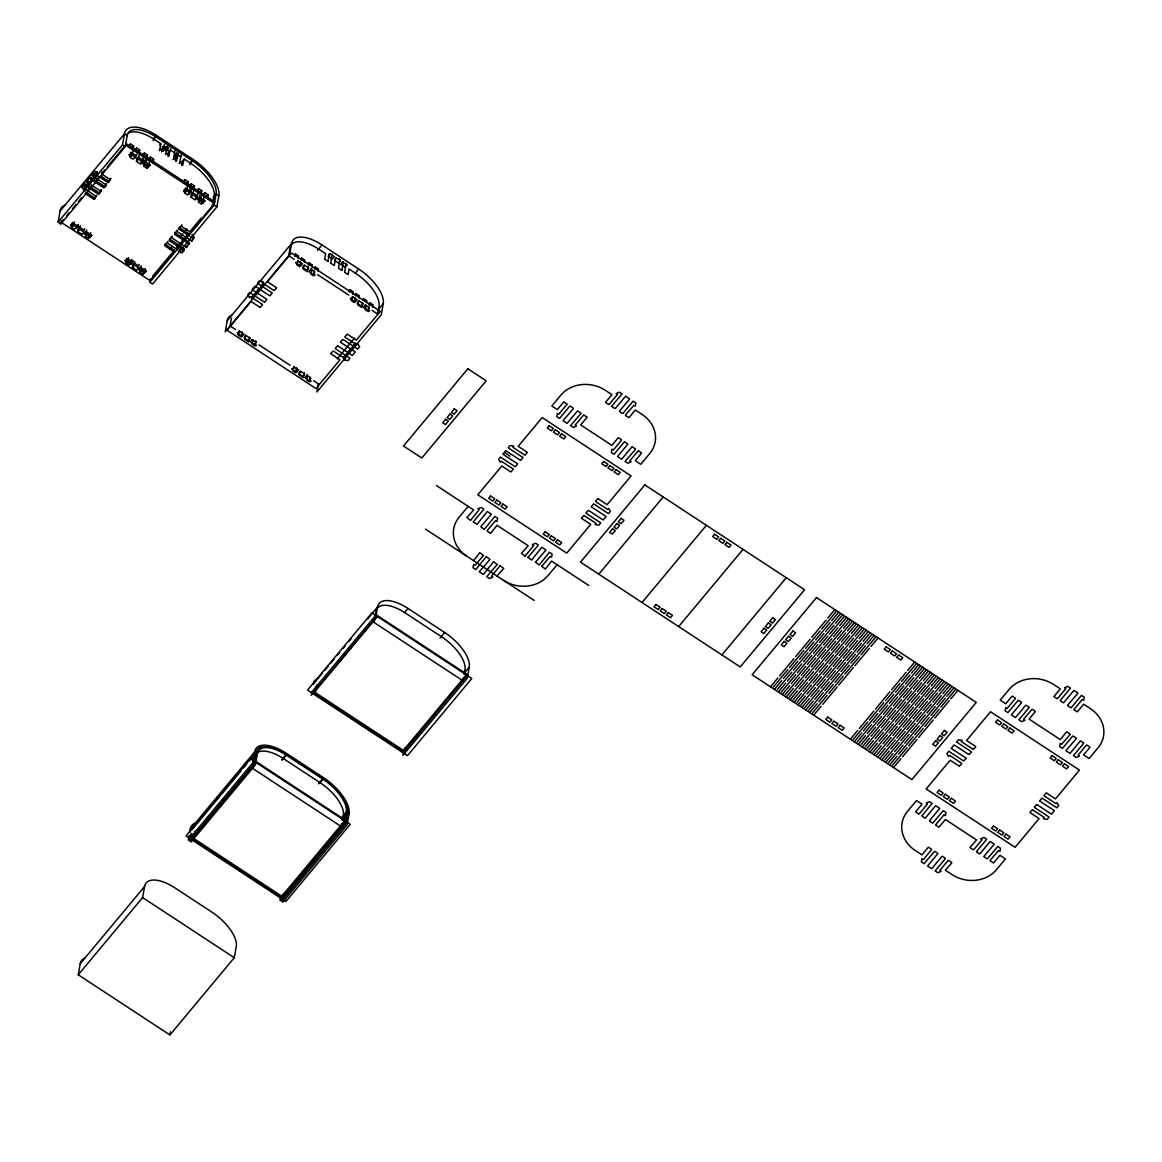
<?xml version="1.0" encoding="UTF-8"?>
<svg xmlns="http://www.w3.org/2000/svg" width="1162" height="1162" viewBox="0 0 1162 1162"><rect width="100%" height="100%" fill="white"/><g stroke="black" fill="none" stroke-linecap="round" stroke-linejoin="round"><path stroke-width="1.5" d="M60.075 211.077L124.436 133.862L127.181 135.663L125.206 146.746L60.845 223.946L58.1 222.145L60.075 211.077A35.412 15.876 39.8 0 1 64.723 205.18M60.845 223.946L61.441 220.62M74.223 221.84L72 225.951L70.621 225.05L72.552 222.726L78.086 226.241L76.155 228.551L76.46 226.895M84.899 187.053L83.635 189.871L81.848 186.908L84.071 182.928L98.61 192.456L98.305 194.127L83.78 184.584L84.071 182.928M83.635 189.871L83.925 188.2M78.086 226.241L78.391 224.586L74.455 229.408L71.695 227.607L70.621 225.05M100.716 191.222L86.191 181.693L89.387 176.551L103.912 186.094L103.621 187.75L89.082 178.222L89.387 176.551M77.883 231.674L79.815 229.35L83.94 232.051L82.008 234.375L77.883 231.674L78.827 226.401M78.188 229.887L80.41 225.907M89.401 181.969L89.111 183.64L92.335 178.469M106.032 184.86L91.507 175.317L93.73 171.337L97.448 171.991L96.185 174.808L107.964 182.536L108.255 180.88L100.891 176.043M91.507 175.317L93.73 171.337M84.579 228.638L84.274 230.308L80.105 227.563M84.376 233.94L84.666 232.284L90.128 236.118L91.798 235.363L86.293 231.63L84.376 233.94L87.15 235.77M96.185 174.808L97.448 171.991M91.798 235.363L88.196 238.428L85.451 236.627L86.598 229.974M90.767 232.705L88.501 236.772L89.866 237.673M110.593 178.396L110.375 179.645L101.53 173.835L101.82 172.179M101.021 189.566L100.818 191.701L98.857 194.054L101.414 190.118M106.279 185.397L106.425 183.669L104.159 187.692L106.439 185.397M58.1 222.145L122.46 144.93L124.436 133.862A35.412 15.876 39.8 0 1 156.405 135.373L193.081 159.441A35.412 15.876 39.8 0 1 218.848 195.826L216.887 206.894L152.527 284.094L149.767 282.293L150.363 278.982M129.679 147.559L130.318 144.001L129.36 145.163M131.829 148.576L133.761 146.252L132.497 153.369L131.117 152.469L129.185 154.778L130.565 155.679L130.856 153.907M135.024 156.638L134.734 158.293L136.956 154.314M143.1 154.183L144.073 153.021L142.505 161.794L140.573 164.118L136.448 161.402L137.072 157.901M136.448 161.402L138.38 159.092L139.004 155.577M145.715 165.498L142.941 163.682L143.231 162.026L146.005 163.842M126.832 259.954L126.542 261.61L128.764 257.644M142.941 163.682L145.163 159.702M144.872 161.373L150.363 165.106L146.761 168.17L144.015 166.369L144.959 161.111M144.015 166.369L145.947 164.06L147.516 155.287L145.584 157.596M148.431 167.415L147.066 166.515L147.4 164.757M125.162 260.84L130.71 264.34L132.642 262.031L127.094 258.516L125.162 260.84L126.251 263.396L128.997 265.197L130.928 262.888L131.553 259.373M130.71 264.34L132.933 260.375L132.642 262.031M132.439 267.463L134.371 265.139L138.496 267.856L136.564 270.165L132.439 267.463L133.064 263.948M132.729 265.677L134.952 261.697M153.064 162.898L153.704 159.339L151.772 161.663M139.12 264.428L138.83 266.098L134.661 263.353M159.877 149.056L160.835 143.71L154.183 139.353A32.042 14.365 39.8 0 0 127.036 134.313M138.917 269.729L139.208 268.073L144.684 271.908L146.354 271.153L140.849 267.42L138.917 269.729L141.691 271.559M146.354 271.153L142.752 274.232L139.992 272.416L141.139 265.764M161.707 151.844L162.651 146.514M163.319 151.307L164.539 144.291M145.308 268.495L143.042 272.562L144.422 273.462M166.064 153.123L167.313 146.092M168.417 148.692L164.249 145.962L162.317 148.271L166.486 151.002L168.708 147.037M167.894 155.94L168.824 150.668M170.756 148.358L168.548 156.536M173.632 158.076L174.881 151.06M177.466 158.221L174.692 156.391L174.997 154.735L177.771 156.55M174.692 156.391L176.914 152.425M175.447 160.893L176.697 153.878M178.323 153.311L176.101 161.489M179.819 162.143L181.083 155.156M165.396 243.933L165.106 245.589L167.226 242.306M165.454 244.616L165.193 246.068L174.039 251.878L150.072 280.638L61.15 222.291L63.431 219.545M167.909 241.522L167.604 243.178L177.917 249.946M181.65 164.931L182.274 161.373L184.206 159.049L190.858 163.421A32.042 14.365 39.8 0 1 214.171 196.334L213.227 201.665M169.739 238.718L169.536 240.854L184.075 250.396L182.143 252.706L178.512 251.544M184.206 159.049L182.289 165.556M171.685 236.467L169.231 240.302M172.252 236.307L171.947 237.963L186.486 247.491L189.682 242.364M175.055 232.342L174.852 234.492L189.377 244.02M184.235 183.349L184.729 179.689M176.9 230.613L174.75 234.012M177.554 229.931L177.263 231.601L191.788 241.13L194.025 237.15L192.34 234.375M174.039 251.878L174.344 250.222L165.498 244.412M185.397 189.696L185.107 191.352L187.038 189.043L191.207 191.774L189.275 194.083L191.047 183.857L189.972 185.15M179.398 227.142L179.195 229.277L189.508 236.046M187.038 189.159L185.659 188.259L183.727 190.583L185.107 191.483L187.038 189.159L188.302 182.042L186.37 184.366M181.214 225.617L178.846 228.725M181.897 224.716L181.606 226.387L190.452 232.182L214.433 203.423L125.496 145.076L107.238 166.994M179.384 250.905L179.689 249.249M181.083 242.132L180.793 243.788L184.003 238.617L182.056 240.955M191.207 191.774L191.498 190.118L189.566 192.427M197.656 189.972L198.615 188.81L197.061 197.584L195.129 199.908L191.004 197.191L191.628 193.691M182.143 252.706L182.434 251.05M185.426 236.917L185.136 238.573L188.346 233.402L186.399 235.741M191.294 195.419L193.517 191.44M193.865 189.624L194.49 186.109L192.558 188.433M184.075 250.396L184.366 248.741L169.841 239.198M186.457 242.088L186.762 240.418M186.486 247.491L186.777 245.836M190.452 232.182L190.757 230.526L201.026 218.195M200.256 201.302L197.482 199.472L197.772 197.816L200.561 199.632M197.482 199.472L199.414 197.162L204.919 200.895L201.316 203.96L198.557 202.159L199.704 195.492M191.788 241.13L194.025 237.15M198.557 202.159L200.489 199.849L201.113 196.334M204.701 192.79L203.539 199.995L201.607 202.304L202.987 203.205M207.606 198.687L208.245 195.129L206.313 197.453M149.767 282.293L214.128 205.093L216.103 194.025A32.042 14.365 39.8 0 0 192.79 161.097L156.115 137.043A32.042 14.365 39.8 0 0 127.181 135.663M80.222 963.705L144.582 886.504A33.727 15.121 39.8 0 1 175.041 887.942L211.716 912.01A33.727 15.121 39.8 0 1 236.264 946.652L234.288 957.72L169.928 1034.935L78.261 974.787L80.222 963.705A33.727 15.121 39.8 0 1 84.652 958.098M231.645 315.134A33.727 15.121 39.8 0 0 227.215 320.741L225.239 331.809L289.599 254.609L291.56 243.541A33.727 15.121 39.8 0 1 322.019 244.979L358.695 269.032A33.727 15.121 39.8 0 1 383.242 303.689L381.267 314.757L316.906 391.972L318.315 384.056M231.485 318.17L230.105 325.926L235.595 329.529M239.241 330.604L238.718 333.552L237.338 332.652L238.428 335.222L241.173 337.024L242.103 331.78M78.261 974.787L142.606 897.572L144.582 886.504M245.356 335.135L244.616 339.275L248.741 341.977L249.569 337.3M252.909 340.103L252.183 344.242L254.928 346.044L256.599 345.288L255.219 344.388L255.829 340.974M189.13 835.493L188.273 840.228L254.609 760.602L346.276 820.764L281.916 897.965L190.248 837.817M189.682 832.326L190.248 829.16A35.412 15.876 39.8 0 1 194.911 823.277M191.062 833.227L189.653 841.128L254.013 763.928L255.989 752.86A33.727 15.121 39.8 0 1 286.448 754.298L323.109 778.366A33.727 15.121 39.8 0 1 347.656 813.008L345.68 824.076L281.335 901.291L282.453 894.958M294.683 256.323L295.119 253.926M192.442 834.127L191.033 842.043L255.393 764.828L257.354 753.76A32.042 14.365 39.8 0 1 286.302 755.126L322.963 779.194A32.042 14.365 39.8 0 1 346.276 812.107L344.315 823.175L279.955 900.39L280.797 895.641M195.332 830.656L193.923 838.557L282.845 896.904L283.412 893.752M297.733 260.811L297.283 263.295L295.918 262.394L296.993 264.951L299.738 266.766L300.58 262.075M298.126 258.56L298.547 256.177M300.958 259.954L301.307 257.993M303.819 265.444L303.18 269.018L307.305 271.719L308.235 266.49M304.386 262.205L304.734 260.244M169.928 1034.935L170.494 1031.769M308.511 264.921L308.729 262.844M293.797 366.393L293.26 369.342L291.894 368.441L292.969 371.012L295.714 372.813L296.659 367.584M311.677 268.742L310.748 273.985L313.493 275.786L315.163 275.031L313.784 274.116L314.321 271.167M311.953 267.173L312.302 265.212M314.699 268.974L315.062 267.013M299.796 371.491L299.157 375.065L303.282 377.781L304.212 372.537M318.127 271.327L318.49 269.264M324.677 258.981L325.621 253.636L318.984 249.278A32.042 14.365 39.8 0 0 290.05 247.913L288.67 255.655L294.16 259.271M307.654 374.803L306.724 380.032L309.47 381.833L311.14 381.078L309.775 380.177L310.298 377.229M328.12 261.232L329.035 253.897M330.865 263.048L331.911 253.926M334.307 265.299L335.702 257.412M338.433 268.001L339.914 259.678M252.633 763.027L254.609 751.959A35.412 15.876 39.8 0 1 286.593 753.47L323.268 777.523A35.412 15.876 39.8 0 1 349.036 813.908L347.06 824.976L282.7 902.191L283.833 895.858M254.463 757.232L252.488 768.3L341.41 826.647L341.977 823.495M343.342 261.929L342.02 270.383M344.62 272.068L345.884 264.951L346.828 265.575M349.239 292.112L349.66 289.716M352.188 297.08L351.839 299.084L350.459 298.184L351.534 300.74L354.294 302.556L355.122 297.864M352.682 294.349L353.103 291.982M355.499 295.744L355.848 293.783M358.361 301.234L357.722 304.807L361.847 307.509L362.689 302.817M358.942 297.995L359.29 296.034M363.154 300.203L363.415 298.736M366.117 305.083L365.289 309.775L368.034 311.576L369.705 310.82L368.339 309.92L368.935 306.507M366.596 302.454L366.858 301.002M369.182 305.185L369.603 302.803M372.61 307.451L373.046 305.054M311.779 692.131L311.213 695.297L375.573 618.082L377.548 607.014A33.727 15.121 39.8 0 1 408.007 608.467L444.683 632.52A33.727 15.121 39.8 0 1 469.216 667.177L467.255 678.245L402.894 755.445L403.461 752.293L467.836 674.919L376.168 614.771L311.808 691.971L403.49 752.134M316.892 684.825L315.483 692.726L404.42 751.073L404.972 747.907M342.543 820.328L343.386 815.579A32.042 14.365 39.8 0 0 320.073 782.665L283.397 758.597A32.042 14.365 39.8 0 0 254.827 755.881M463.536 677.649L462.984 680.816L374.048 622.469L376.023 611.401A32.042 14.365 39.8 0 1 404.957 612.766L441.633 636.82A32.042 14.365 39.8 0 1 464.945 669.748L464.103 674.483M81.848 186.908L83.78 184.584M86.191 181.693L89.082 178.222M66.859 215.435L69.139 212.704M72.567 208.594L75.98 204.483M78.275 201.738L81.689 197.642M87.513 190.655L89.474 188.302M96.199 180.226L99.133 176.711M101.53 173.835L104.958 169.725M131.538 148.17L133.47 145.86L130.681 144.015M135.417 149.361L136.506 148.068M130.565 155.679L132.483 153.253L136.651 155.984M134.937 150.392L136.869 148.082L139.658 149.913L137.726 152.237M71.695 227.607L73.627 225.297L72.552 222.726M132.192 155.025L134.952 156.841L133.02 159.15L130.26 157.349L132.192 155.025L131.117 152.469M138.017 152.629L139.948 150.319M153.399 139.004L156.405 135.373L153.094 140.66M136.753 159.615L138.685 157.306L142.839 160.036L140.922 162.36M145.294 157.19L147.225 154.88L144.422 153.035M159.746 145.018L160.835 143.71M149.288 158.25L150.261 157.088L148.997 164.191L147.066 166.515M85.451 236.627L87.382 234.317M159.209 150.624L160.167 149.462L162.956 151.292M151.597 161.111L153.413 158.933L150.61 157.102M88.196 238.428L90.128 236.118M146.761 168.17L150.363 165.106M165.396 154.677L166.355 153.515L169.158 155.359M168.505 152.338L170.436 150.014L174.605 152.759M172.949 159.644L173.922 158.482L176.711 160.312M179.137 163.697L180.11 162.549L182.899 164.379M190.06 163.058L193.081 159.441L189.769 164.714M183.901 180.952L184.773 179.732M186.094 183.959L188.012 181.65L185.223 179.805M126.542 261.74L128.474 259.416M126.251 263.396L128.169 261.087L127.094 258.516M186.748 190.815L189.493 192.631L187.561 194.94L184.816 193.139L186.748 190.815L185.659 188.259M192.282 188.026L194.199 185.702L191.41 183.872M191.004 197.191L192.936 194.882L197.061 197.584M195.463 198.15L197.395 195.826L193.226 193.095M199.835 192.979L201.767 190.67L198.978 188.84M200.125 193.386L202.057 191.076M203.844 194.039L204.802 192.877M139.992 272.416L141.924 270.107M206.153 196.901L207.954 194.722L205.166 192.892M142.752 274.232L144.684 271.908M201.316 203.96L204.919 200.895M169.841 249.51L171.86 247.099M179.907 237.455L182.913 233.823M184.932 231.412L186.937 229.001M213.082 197.642L216.103 194.025L218.848 195.826M152.643 276.236L174.344 250.222M212.065 204.948L212.791 204.076M190.975 237.004L191.933 235.857L193.72 238.806M227.215 320.741L291.56 243.541M260.419 307.204L262.38 304.851M264.762 302.004L266.723 299.636M270.078 295.627L272.039 293.274M274.421 290.413L276.382 288.06M317.429 250.484L322.019 244.979M355.252 273.172L358.695 269.032M332.971 351.171L330.705 353.466M335.353 348.31L337.314 345.956M342.63 339.594L340.451 341.875M345.012 336.733L346.973 334.38M337.27 358.84L354.512 338.157M378.638 309.208L383.242 303.689M190.248 829.16L254.609 751.959M191.628 830.06L241.042 770.784M243.337 768.024L246.794 763.884M249.089 761.125L255.989 752.86M322.382 673.19L313.188 684.229A33.727 15.121 39.8 0 1 317.618 678.623M324.677 670.445L328.134 666.305M330.429 663.546L333.872 659.406M337.329 655.281L339.624 652.521M343.066 648.381L345.361 645.622M348.818 641.482L351.113 638.722M367.207 619.433L377.548 607.014M252.764 759.28L257.354 753.76M468.155 506.356L459.15 517.163A32.042 27.757 10.1 0 0 466.935 556.308M191.469 839.545L255.829 762.345M313.043 693.714L377.389 616.499M563.541 402.139L557.324 409.59L551.834 405.974L560.839 395.167A32.042 27.757 10.1 0 1 605.3 390.301L611.953 394.673L605.736 402.11M566.983 404.391L558.704 414.311L557.339 413.411L556.772 416.621L559.532 418.436L569.729 406.192M511.178 471.757L513.139 469.39M515.521 466.543L517.482 464.19M520.837 460.167L522.798 457.813M525.18 454.952L527.141 452.599M281.843 759.817L286.448 754.298M404.565 612.592L408.007 608.467M282.279 759.948L286.302 755.126M481.097 526.386L491.395 514.2L487.27 511.483L477.074 524.28L473.181 521.999L483.842 509.232L481.083 507.431L477.785 508.84L479.165 509.74L470.595 520.271M577.296 411.159L567.085 423.389L562.96 420.688L573.476 408.516M487.285 530.438L495.666 520.576L497.031 521.477L497.597 518.252L494.838 516.451L484.365 529.291M583.484 415.212L575.205 425.132L576.584 426.047L573.273 427.456L570.527 425.655L581.029 413.483M586.912 417.478L580.709 424.929L611.88 445.38L618.082 437.929M473.588 560.665L479.79 552.662L483.508 555.538M609.178 404.376L617.458 394.455L616.078 393.555L619.375 392.131L622.135 393.933L611.72 406.104M486.37 556.7L490.001 559.416L479.223 571.777L483.348 574.478L493.589 561.653L497.292 564.558M615.366 408.428L625.563 396.198L629.688 398.9L619.491 411.145M622.934 413.396L633.13 401.151L635.89 402.967L635.323 406.177L633.958 405.277L625.374 415.139M318.519 783.871L323.109 778.366M440.078 638.04L444.683 632.52M319.521 783.319L322.963 779.194M496.958 576.003L503.771 568.392L500.168 565.749M629.121 417.463L635.323 410.012L641.976 414.369A32.042 27.757 10.1 0 1 649.761 453.514L640.756 464.321L635.251 460.718L641.468 453.267M621.525 440.18L613.26 450.101L611.88 449.2L611.328 452.425L614.073 454.226L624.27 441.981M528.187 557.266L538.384 545.022L535.638 543.22L532.327 544.629L533.707 545.53L525.108 556.046M627.712 444.247L617.516 456.477L621.641 459.179L631.837 446.949M583.731 515.71L581.552 518.005M586.113 512.863L588.074 510.51M591.429 506.487L593.39 504.134M597.733 498.919L595.554 501.2M638.025 451.001L629.76 460.936L631.126 461.837L627.829 463.246L625.069 461.445L635.585 449.273M342.267 816.93L346.276 812.107M341.918 819.907L347.656 813.008M464.626 672.682L469.216 667.177M345.012 818.745L349.036 813.908M557.092 564.703L548.072 575.51A32.042 27.757 10.1 0 1 503.611 580.375M280.391 897.892L344.751 820.692M401.965 752.061L466.311 674.846M598.822 574.173L663.182 496.958M642.034 602.512L706.38 525.311M678.695 626.579L743.055 549.365M721.892 654.932L786.253 577.717M770.493 686.815L777.886 677.925M779.499 676.008L793.98 658.636M795.592 656.704L810.074 639.332M811.672 637.401L826.153 620.029M827.765 618.097L834.853 609.6M773.413 686.945L787.894 669.573M789.506 667.642L803.988 650.27M805.6 648.338L820.082 630.966M821.679 629.034L836.161 611.662M774.415 689.386L781.823 680.511M783.42 678.579L797.902 661.207M799.514 659.275L813.996 641.903M815.608 639.971L830.089 622.6M831.702 620.668L838.775 612.185M777.349 689.516L791.83 672.144M793.428 670.213L807.91 652.841M809.522 650.909L824.003 633.537M825.616 631.605L840.097 614.233M778.351 691.971L785.744 683.082M787.357 681.15L801.838 663.778M803.45 661.846L817.917 644.474M819.53 642.557L834.011 625.185M835.623 623.253L842.697 614.756M781.271 692.087L795.752 674.715M797.364 672.798L811.846 655.426M813.458 653.494L827.925 636.122M829.537 634.191L844.019 616.819M782.273 694.542L789.666 685.667M791.278 683.735L805.76 666.363M807.372 664.432L821.854 647.06M823.466 645.128L837.947 627.756M839.545 625.824L846.633 617.327M785.207 694.673L799.674 677.301M801.286 675.369L815.768 657.997M817.38 656.065L831.861 638.693M833.474 636.761L847.955 619.39M786.195 697.113L793.602 688.238M795.215 686.306L809.696 668.934M811.294 667.003L825.775 649.631M827.388 647.699L841.869 630.327M843.481 628.41L850.555 619.912M789.129 697.244L803.61 679.872M805.222 677.94L819.704 660.568M821.302 658.651L835.783 641.279M837.395 639.347L851.877 621.975M790.131 699.698L797.524 690.809M799.136 688.892L813.618 671.52M815.23 669.588L829.712 652.216M831.309 650.284L845.791 632.912M847.403 630.981L854.477 622.483M793.05 699.829L807.532 682.457M809.144 680.525L823.626 663.153M825.238 661.222L839.719 643.85M841.317 641.918L855.798 624.546M794.053 702.269L801.46 693.394M803.058 691.463L817.54 674.091M819.152 672.159L833.633 654.787M835.246 652.855L849.727 635.483M851.325 633.551L858.413 625.069M796.987 702.4L811.468 685.028M813.066 683.096L827.547 665.724M829.16 663.792L843.641 646.421M845.253 644.503L859.735 627.131M797.974 704.855L805.382 695.965M806.994 694.034L821.476 676.662M823.074 674.744L837.555 657.372M839.167 655.441L853.649 638.069M855.261 636.137L862.335 627.64M800.908 704.985L815.39 687.613M817.002 685.682L831.484 668.31M833.081 666.378L847.563 649.006M849.175 647.074L863.656 629.702M801.911 707.426L809.304 698.551M810.916 696.619L825.398 679.247M827.01 677.315L841.491 659.943M843.104 658.012L857.571 640.64M859.183 638.708L866.271 630.211M804.83 707.556L819.312 690.184M820.924 688.253L835.405 670.881M837.018 668.949L851.499 651.577M853.111 649.645L867.578 632.273M805.832 709.997L813.24 701.122M814.852 699.19L829.319 681.818M830.932 679.886L845.413 662.514M847.025 660.597L861.507 643.225M863.119 641.293L870.193 632.796M808.767 710.127L823.248 692.755M824.86 690.838L839.327 673.466M840.939 671.534L855.421 654.162M857.033 652.231L871.515 634.859M809.769 712.582L817.162 703.707M818.774 701.775L833.256 684.403M834.868 682.472L849.349 665.1M850.947 663.168L865.429 645.796M867.041 643.864L874.114 635.367M812.688 712.713L827.17 695.341M828.782 693.409L843.263 676.037M844.876 674.105L859.357 656.733M860.955 654.802L875.436 637.43M813.691 715.153L821.098 706.278M822.696 704.346L837.177 686.974M838.79 685.043L853.271 667.671M854.883 665.739L869.365 648.367M870.963 646.435L878.051 637.953M850.366 739.221L857.759 730.346M859.372 728.414L873.853 711.042M875.465 709.11L889.932 691.739M891.544 689.807L906.026 672.435M907.638 670.503L914.712 662.006M853.286 739.352L867.767 721.98M869.379 720.048L883.861 702.676M885.473 700.744L899.954 683.372M901.552 681.44L916.034 664.068M854.288 741.792L861.681 732.917M863.293 730.985L877.775 713.613M879.387 711.681L893.868 694.31M895.481 692.378L909.962 675.006M911.56 673.074L918.648 664.591M857.222 741.922L871.703 724.551M873.301 722.619L887.783 705.247M889.395 703.315L903.876 685.943M905.488 684.026L919.97 666.654M858.21 744.377L865.617 735.488M867.23 733.556L881.711 716.199M883.309 714.267L897.79 696.895M899.403 694.963L913.884 677.591M915.496 675.659L922.57 667.162M861.144 744.508L875.625 727.136M877.237 725.204L891.719 707.832M893.317 705.9L907.798 688.529M909.41 686.597L923.892 669.225M862.146 746.948L869.539 738.073M871.151 736.142L885.633 718.77M887.245 716.838L901.727 699.466M903.324 697.534L917.806 680.162M919.418 678.23L926.492 669.748M865.065 747.079L879.547 729.707M881.159 727.775L895.641 710.403M897.253 708.471L911.734 691.099M913.332 689.168L927.813 671.796M866.068 749.534L873.475 740.644M875.073 738.712L889.555 721.341M891.167 719.409L905.648 702.037M907.261 700.12L921.742 682.748M923.34 680.816L930.428 672.319M869.002 749.65L883.483 732.278M885.081 730.361L899.562 712.989M901.175 711.057L915.656 693.685M917.268 691.753L931.75 674.381M869.989 752.104L877.397 743.23M879.009 741.298L893.491 723.926M895.089 721.994L909.57 704.622M911.182 702.69L925.664 685.319M927.276 683.387L934.35 674.89M872.923 752.235L887.405 734.863M889.017 732.932L903.499 715.56M905.111 713.628L919.578 696.256M921.19 694.324L935.671 676.952M873.926 754.675L881.319 745.801M882.931 743.869L897.413 726.497M899.025 724.565L913.506 707.193M915.119 705.261L929.585 687.889M931.198 685.972L938.286 677.475M876.86 754.806L891.327 737.434M892.939 735.502L907.42 718.131M909.033 716.213L923.514 698.841M925.126 696.909L939.608 679.538M877.847 757.261L885.255 748.372M886.867 746.454L901.334 729.082M902.947 727.151L917.428 709.779M919.04 707.847L933.522 690.475M935.134 688.543L942.208 680.046M880.781 757.392L895.263 740.02M896.875 738.088L911.357 720.716M912.954 718.784L927.436 701.412M929.048 699.48L943.529 682.109M881.784 759.832L889.177 750.957M890.789 749.025L905.271 731.653M906.883 729.721L921.364 712.35M922.962 710.418L937.443 693.046M939.056 691.114L946.129 682.631M884.703 759.963L899.185 742.591M900.797 740.659L915.278 723.287M916.891 721.355L931.372 703.983M932.97 702.066L947.451 684.694M885.705 762.417L893.113 753.528M894.711 751.596L909.192 734.224M910.805 732.307L925.286 714.935M926.898 713.003L941.38 695.631M942.978 693.699L950.066 685.202M888.639 762.548L903.121 745.176M904.719 743.244L919.2 725.872M920.812 723.941L935.294 706.569M936.906 704.637L951.387 687.265M889.627 764.988L897.035 756.113M898.647 754.182L913.129 736.81M914.726 734.878L929.208 717.506M930.82 715.574L945.302 698.202M946.914 696.27L953.987 687.773M892.561 765.119L907.043 747.747M908.655 745.815L923.136 728.443M924.734 726.511L939.216 709.14M940.828 707.208L955.309 689.836M893.563 767.559L900.957 758.684M902.569 756.752L917.05 739.381M918.663 737.449L933.144 720.077M934.742 718.145L949.223 700.773M950.836 698.856L957.924 690.359M915.816 811.613L922.018 804.162L916.513 800.545L907.507 811.366A32.042 27.757 10.1 0 0 915.293 850.511L921.945 854.869L928.147 847.418M1011.899 696.328L1005.682 703.78L1000.192 700.178L1009.197 689.371A32.042 27.757 10.1 0 1 1053.673 684.505L1060.31 688.863L1054.108 696.314M919.244 813.865L927.523 803.944L926.143 803.044L929.455 801.635L932.2 803.436L922.003 815.666M1015.341 698.594L1007.062 708.515L1005.696 707.614L1005.13 710.824L1007.89 712.626L1018.086 700.395M959.536 765.947L961.802 763.666M963.879 760.747L966.159 758.452M969.195 754.37L971.461 752.09M973.538 749.156L975.804 746.875M925.431 817.932L935.642 805.687L939.767 808.389L929.556 820.633M1021.529 702.647L1011.318 714.891L1015.443 717.593L1025.654 705.363M932.999 822.885L943.195 810.655L945.955 812.456L945.389 815.68L944.023 814.765L935.744 824.7M1029.082 707.614L1018.885 719.844L1021.63 721.66L1024.942 720.237L1023.562 719.336L1031.841 709.416M939.187 826.952L945.403 819.5L976.574 839.952L970.11 847.33M1035.269 711.667L1029.067 719.118L1060.238 739.569L1066.44 732.118M931.59 849.669L923.325 859.589L921.945 858.689L921.393 861.913L924.139 863.715L934.335 851.485M1057.536 698.58L1065.815 688.645L1064.436 687.744L1067.747 686.335L1070.492 688.136L1060.296 700.381M937.778 853.736L927.581 865.966L931.706 868.682L941.903 856.438M1063.724 702.632L1073.935 690.402L1078.06 693.104L1067.602 705.261M945.345 858.703L935.134 870.934L937.894 872.735L941.191 871.326L939.826 870.425L948.09 860.505M1071.291 707.6L1081.488 695.355L1084.248 697.156L1083.681 700.381L1082.316 699.48L1074.037 709.401M1077.479 711.652L1083.696 704.201L1090.334 708.573A32.042 27.757 10.1 0 1 1098.119 747.718L1089.114 758.525L1083.609 754.908L1089.825 747.471M973.8 849.654L982.064 839.734L980.684 838.833L983.996 837.424L986.741 839.225L976.545 851.456M1072.628 736.185L1062.431 748.43L1059.686 746.614L1060.238 743.404L1061.618 744.305L1070.187 734.442M979.987 853.721L990.184 841.477L994.309 844.193L983.894 856.35M1080.195 741.153L1069.999 753.383L1065.874 750.681L1076.375 738.509M987.54 858.674L997.751 846.444L1000.497 848.245L999.945 851.47L998.565 850.569L990.082 860.417M1083.638 743.404L1073.427 755.649L1076.186 757.45L1079.483 756.026L1078.118 755.126L1086.383 745.205M1030.128 812.267L1032.088 809.914M1034.47 807.053L1036.431 804.7M1039.787 800.691L1041.748 798.338M1044.13 795.476L1046.091 793.123M993.728 862.741L999.945 855.29L1005.45 858.907L996.43 869.713A32.042 27.757 10.1 0 1 951.968 874.565L945.316 870.207L951.838 862.829M490.553 533.358L497.031 525.297L528.202 545.748L521.389 553.359L525.05 556.032M527.882 557.194L531.571 560.099L541.826 547.273L545.951 549.989L535.595 562.161M481.097 527.04L484.249 529.262M487.285 531.092L490.451 533.329M535.479 562.147L539.183 565.037L549.379 552.24L552.139 554.042L551.587 557.266L550.207 556.366L541.782 566.228M541.666 566.214L545.37 569.104L551.587 561.086L588.843 585.532M436.404 485.513L473.66 509.958L466.848 517.569L470.508 520.242M486.312 556.685L475.781 569.511L473.036 567.71L473.588 564.5L474.967 565.4L483.392 555.538M500.067 565.705L491.468 576.221L492.833 577.122L489.536 578.545L486.776 576.73L497.133 564.558M93.439 173.007L97.143 173.646M605.838 402.604L608.641 404.434M612.025 406.656L614.829 408.487M619.593 411.624L622.382 413.454M625.781 415.676L628.569 417.521M1054.195 696.793L1056.999 698.638M1060.383 700.86L1063.186 702.69M1067.951 705.828L1070.739 707.658M1074.138 709.88L1076.927 711.71M564.078 402.067L566.882 403.911M570.281 406.134L573.069 407.964M577.834 411.101L580.637 412.931M584.021 415.154L586.825 416.998M618.634 437.871L621.423 439.701M624.822 441.923L627.611 443.753M632.389 446.891L635.178 448.721M638.577 450.943L641.366 452.788M1012.451 696.27L1015.239 698.115M1018.638 700.337L1021.427 702.168M1026.191 705.29L1028.995 707.135M1032.379 709.357L1035.182 711.188M1066.992 732.06L1069.781 733.905M1073.18 736.127L1075.968 737.957M1080.747 741.095L1083.536 742.925M1086.935 745.147L1089.724 746.977M338.955 258.56L339.856 259.141M346 263.178L346.857 264.892M176.624 154.081L180.793 156.812M162.622 146.615L166.776 149.346M182.274 161.373L183.523 162.186M324.968 259.387L327.757 261.218M331.155 263.44L333.944 265.285M338.708 268.407L341.512 270.238M344.896 272.474L347.699 274.305M295.468 253.941L298.271 255.785M301.655 258.008L304.459 259.838M309.223 262.961L312.012 264.805M315.41 267.028L318.199 268.858M350.023 289.73L352.812 291.575M356.211 293.797L359 295.627M363.764 298.765L366.567 300.595M369.952 302.817L372.755 304.647M125.801 143.42L214.723 201.767M122.46 144.93L125.206 146.746M214.128 205.093L216.887 206.894M317.546 274.61L348.716 295.061M372.087 310.399L377.592 314.001L378.972 306.26A32.042 14.365 39.8 0 0 355.645 273.346L349.007 268.974L348.208 274.45M138.38 159.092L142.505 161.794M145.947 164.06L148.692 165.861M200.489 199.849L203.248 201.651M276.28 287.58L267.434 281.77L291.415 253.011L380.337 311.358L356.356 340.132L347.511 334.322M527.04 452.12L518.194 446.324L542.175 417.565L631.097 475.912L607.13 504.671L598.27 498.861M975.412 746.324L966.566 740.514L990.532 711.754L1079.454 770.101L1055.488 798.875L1046.642 793.065M179.485 227.621L189.798 234.375M273.869 290.471L262.089 282.744L263.062 281.582L259.344 280.943L257.412 283.252L271.937 292.795M345.099 337.212L356.879 344.94L357.852 343.792L359.639 346.755L357.707 349.065L343.168 339.536M524.628 455.025L512.849 447.283L513.822 446.135L510.103 445.482L508.172 447.806L522.697 457.334M595.859 501.752L607.639 509.493L608.612 508.331L610.399 511.295L608.467 513.604L593.927 504.076M972.986 749.214L961.206 741.487L962.18 740.325L958.461 739.686L956.529 741.995L971.069 751.538M1044.217 795.955L1056.011 803.683L1056.97 802.535L1058.756 805.498L1056.824 807.808L1042.299 798.279M91.798 173.661L96.156 176.522M175.142 232.836L185.31 239.503M269.526 295.685L255.001 286.157L252.096 289.628L266.635 299.157M340.756 342.427L355.281 351.955L352.391 355.441L337.866 345.898M520.285 460.225L505.76 450.696L502.855 454.168L517.395 463.711M591.516 506.966L606.056 516.509L603.151 519.98L588.626 510.438M968.643 754.428L954.118 744.9L951.228 748.372L965.753 757.9M1039.874 801.17L1054.413 810.698L1051.508 814.184L1036.983 804.641M504.497 452.555L510.002 456.158M86.482 180.023L90.854 182.884M264.224 302.062L249.685 292.519L247.753 294.843L249.54 297.806L250.513 296.644L262.292 304.371M335.455 348.803L349.98 358.332L348.048 360.641L344.33 360.002L345.303 358.84L333.523 351.113M514.984 466.601L500.444 457.058L498.513 459.382L500.299 462.345L501.272 461.183L513.052 468.911M586.214 513.343L600.739 522.871L598.808 525.195L595.089 524.541L596.062 523.379L584.283 515.652M963.342 760.805L948.802 751.262L946.885 753.586L948.657 756.549L949.63 755.387L961.41 763.114M1034.572 807.546L1049.097 817.075L1047.165 819.384L1043.461 818.745L1044.42 817.583L1032.64 809.856M84.594 188.709L96.373 196.436M85.422 191.861L94.267 197.671L93.962 199.327L85.117 193.531M259.867 307.262L251.021 301.466L227.055 330.226L315.977 388.573L339.958 359.813L331.112 354.003M510.641 471.816L501.795 466.006L477.814 494.765L566.736 553.112L590.717 524.352L581.871 518.557M958.999 766.005L950.153 760.209L926.172 788.969L1015.094 847.316L1039.075 818.556L1030.229 812.746M258.981 344.867L290.151 365.318M313.522 380.657L319.027 384.273M73.627 225.297L76.387 227.098M128.169 261.087L130.928 262.888M915.903 812.093L918.706 813.923M922.091 816.145L924.894 817.99M929.658 821.113L932.447 822.943M935.846 825.18L938.635 827.01M970.459 847.882L973.248 849.712M976.646 851.949L979.435 853.779M984.199 856.902L987.003 858.747M990.387 860.969L993.19 862.8M928.699 847.359L931.488 849.19M934.887 851.412L937.676 853.257M942.455 856.379L945.243 858.21M948.642 860.446L951.431 862.277M425.524 529.131L534.215 600.449M142.606 897.572L234.288 957.72M82.139 185.237L83.039 186.719M183.727 190.583L184.816 193.139M129.185 154.778L130.26 157.349M85.058 187.184L84.768 188.84L87.992 183.669L85.058 187.184M93.744 176.755L93.454 178.425L96.678 173.254L93.744 176.755M94.805 197.613L94.514 199.268L96.766 195.26L94.805 197.613M108.807 180.822L108.516 182.478L110.768 178.469L108.807 180.822M176.74 247.332L176.435 249.002L179.66 243.831L176.74 247.332M252.198 296.847L251.907 298.518L255.117 293.347L252.198 296.847M256.541 291.647L256.25 293.303L259.475 288.132L256.541 291.647M260.884 286.433L260.593 288.089L263.818 282.918L260.884 286.433M343.879 357.01L343.574 358.666L346.799 353.495L343.879 357.01M348.222 351.795L347.917 353.451L351.142 348.28L348.222 351.795M352.565 346.581L352.26 348.251L355.485 343.08L352.565 346.581M239.837 331.446L237.905 333.755L242.074 336.486L244.005 334.177L239.837 331.446M298.402 261.189L296.47 263.498L300.638 266.229L302.57 263.919L298.402 261.189M246.024 335.498L244.093 337.822L248.261 340.553L250.193 338.244L246.024 335.498M304.589 265.241L302.657 267.565L306.826 270.296L308.758 267.972L304.589 265.241M252.212 339.565L250.28 341.875L254.449 344.62L256.381 342.296L252.212 339.565M310.777 269.308L308.845 271.618L313.014 274.348L314.946 272.039L310.777 269.308M330.153 253.897L328.221 256.206L332.39 258.937L334.322 256.628L330.153 253.897M336.341 257.949L334.409 260.273L338.578 263.004L340.51 260.695L336.341 257.949M342.529 262.016L340.597 264.326L344.765 267.071L346.697 264.747L342.529 262.016M294.378 367.236L292.446 369.545L296.615 372.29L298.547 369.966L294.378 367.236M352.943 296.978L351.011 299.288L355.18 302.018L357.112 299.709L352.943 296.978M300.566 371.303L298.634 373.612L302.803 376.343L304.734 374.033L300.566 371.303M359.131 301.031L357.199 303.355L361.367 306.085L363.299 303.776L359.131 301.031M306.753 375.355L304.822 377.665L308.99 380.41L310.922 378.086L306.753 375.355M365.318 305.098L363.386 307.407L367.555 310.138L369.487 307.828L365.318 305.098M467.85 368.79L403.505 446.005L421.835 458.031L486.195 380.816L467.85 368.79M445.627 419.279L442.707 422.779L445.453 424.595L448.387 421.08L445.627 419.279M449.97 414.064L447.05 417.579L449.796 419.38L452.73 415.865L449.97 414.064M454.313 408.85L451.393 412.365L454.139 414.166L457.073 410.651L454.313 408.85M250.324 758.728L185.978 835.943L285.896 901.509L350.256 824.294L250.324 758.728M371.898 612.897L307.538 690.097L407.455 755.663L471.816 678.463L371.898 612.897M490.596 495.985L488.665 498.295L492.833 501.04L494.765 498.716L490.596 495.985M549.161 425.728L547.229 428.037L551.398 430.768L553.33 428.458L549.161 425.728M496.784 500.052L494.852 502.362L499.021 505.092L500.953 502.783L496.784 500.052M555.349 429.78L553.417 432.104L557.586 434.835L559.518 432.525L555.349 429.78M502.972 504.105L501.04 506.429L505.209 509.159L507.14 506.835L502.972 504.105M561.537 433.847L559.605 436.157L563.773 438.902L565.705 436.578L561.537 433.847M545.138 531.775L543.206 534.099L547.375 536.829L549.306 534.505L545.138 531.775M603.703 461.517L601.771 463.827L605.939 466.572L607.871 464.248L603.703 461.517M551.325 535.842L549.394 538.151L553.562 540.882L555.494 538.572L551.325 535.842M609.89 465.584L607.958 467.894L612.127 470.625L614.059 468.315L609.89 465.584M557.513 539.894L555.581 542.218L559.75 544.949L561.682 542.639L557.513 539.894M616.078 469.637L614.146 471.946L618.315 474.692L620.247 472.368L616.078 469.637M644.852 484.932L580.492 562.147L740.238 666.959L804.598 589.744L644.852 484.932M612.548 528.797L609.614 532.312L612.359 534.113L615.294 530.598L612.548 528.797M616.891 523.583L613.957 527.098L616.702 528.899L619.636 525.384L616.891 523.583M621.234 518.368L618.3 521.883L621.06 523.684L623.979 520.184L621.234 518.368M655.949 604.487L654.017 606.811L658.186 609.542L660.118 607.218L655.949 604.487M714.514 534.23L712.596 536.539L716.751 539.284L718.682 536.96L714.514 534.23M662.137 608.554L660.205 610.863L664.373 613.594L666.305 611.285L662.137 608.554M720.701 538.297L718.784 540.606L722.938 543.337L724.87 541.027L720.701 538.297M668.324 612.606L666.407 614.93L670.561 617.661L672.493 615.352L668.324 612.606M726.889 542.349L724.972 544.658L729.126 547.404L731.058 545.08L726.889 542.349M764.03 628.206L761.11 631.707L763.855 633.508L766.775 630.007L764.03 628.206M768.372 622.992L765.453 626.507L768.198 628.308L771.132 624.793L768.372 622.992M772.715 617.777L769.796 621.292L772.541 623.093L775.475 619.578L772.715 617.777M816.508 597.573L752.148 674.773L911.894 779.6L976.254 702.385L816.508 597.573M784.205 641.439L781.271 644.939L784.03 646.755L786.95 643.24L784.205 641.439M788.548 636.224L785.628 639.739L788.373 641.54L791.293 638.025L788.548 636.224M792.891 631.01L789.971 634.525L792.716 636.326L795.636 632.811L792.891 631.01M827.62 717.128L825.688 719.438L829.857 722.183L831.774 719.859L827.62 717.128M886.185 646.871L884.253 649.18L888.422 651.911L890.353 649.602L886.185 646.871M833.808 721.195L831.876 723.505L836.044 726.235L837.962 723.926L833.808 721.195M892.372 650.923L890.441 653.247L894.609 655.978L896.541 653.669L892.372 650.923M839.995 725.248L838.063 727.572L842.232 730.302L844.149 727.978L839.995 725.248M898.56 654.99L896.628 657.3L900.797 660.045L902.729 657.721L898.56 654.99M935.701 740.848L932.766 744.348L935.512 746.149L938.446 742.649L935.701 740.848M940.043 735.633L937.109 739.134L939.855 740.949L942.789 737.434L940.043 735.633M944.386 730.419L941.452 733.934L944.212 735.735L947.132 732.22L944.386 730.419M938.954 790.189L937.022 792.499L941.191 795.229L943.123 792.92L938.954 790.189M997.519 719.932L995.587 722.241L999.756 724.972L1001.688 722.662L997.519 719.932M945.142 794.242L943.21 796.566L947.379 799.296L949.31 796.987L945.142 794.242M1003.707 723.984L1001.775 726.308L1005.943 729.039L1007.875 726.715L1003.707 723.984M951.329 798.309L949.398 800.618L953.566 803.363L955.498 801.039L951.329 798.309M1009.894 728.051L1007.962 730.361L1012.131 733.091L1014.063 730.782L1009.894 728.051M993.495 825.979L991.564 828.288L995.732 831.033L997.664 828.709L993.495 825.979M1052.06 755.721L1050.143 758.031L1054.297 760.761L1056.229 758.452L1052.06 755.721M999.683 830.046L997.751 832.355L1001.92 835.086L1003.852 832.776L999.683 830.046M1058.248 759.774L1056.331 762.098L1060.485 764.828L1062.417 762.519L1058.248 759.774M1005.871 834.098L1003.953 836.408L1008.108 839.153L1010.039 836.829L1005.871 834.098M1064.436 763.841L1062.518 766.15L1066.672 768.881L1068.604 766.571L1064.436 763.841"/></g></svg>
